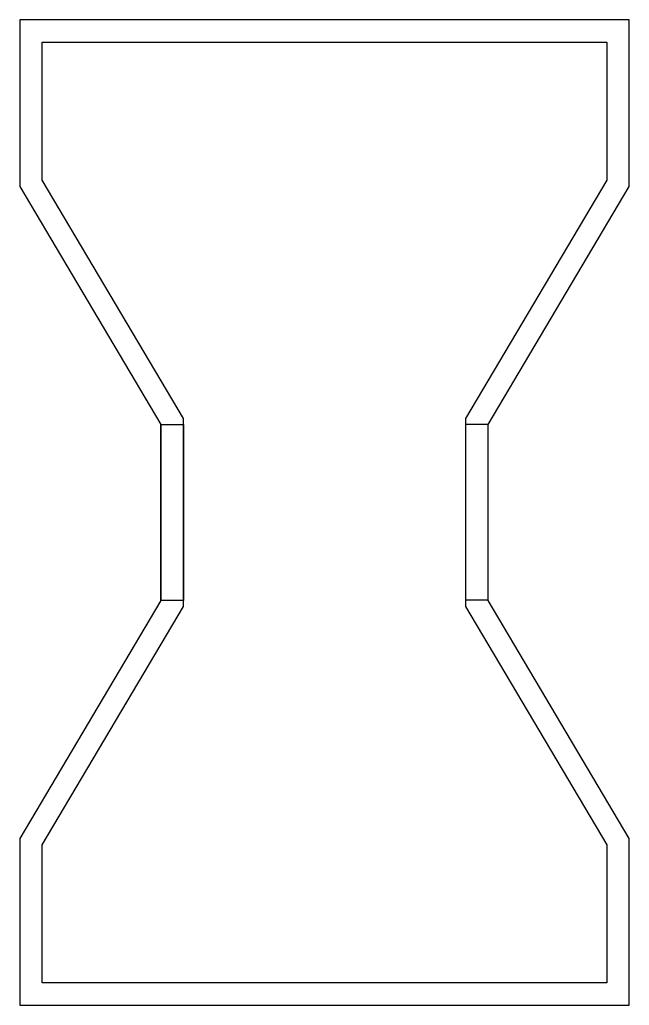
# Model space of a CAD drawing. Header units: millimetres. Extents: x -1.8 to 46.8, y -76.8 to 1.8.
import ezdxf

# ---------------------------------------------------------------- set-up
doc = ezdxf.new("R2010")
doc.units = ezdxf.units.MM
doc.layers.get('0').update_dxf_attribs({"linetype": 'CONTINUOUS'})

msp = doc.modelspace()

# ---------------------------------------------------------------- linework, layer by layer
for points in [[(9.45, -44.507), (-1.8, -63.507), (-1.8, -76.8), (46.8, -76.8), (46.8, -63.507), (35.55, -44.507), (35.55, -30.493), (46.8, -11.493), (46.8, 1.8), (-1.8, 1.8), (-1.8, -11.493), (9.45, -30.493)], [(45, -64), (45, -75), (0, -75), (0, -64), (11.25, -45), (11.25, -30), (0, -11), (0, 0), (45, 0), (45, -11), (33.75, -30), (33.75, -45)], [(9.45, -30.493), (11.25, -30.493), (11.25, -44.507), (9.45, -44.507)], [(35.55, -30.493), (33.75, -30.493), (33.75, -44.472), (35.55, -44.472)]]:
    msp.add_lwpolyline(points, close=True)

doc.saveas('drawing.dxf')
